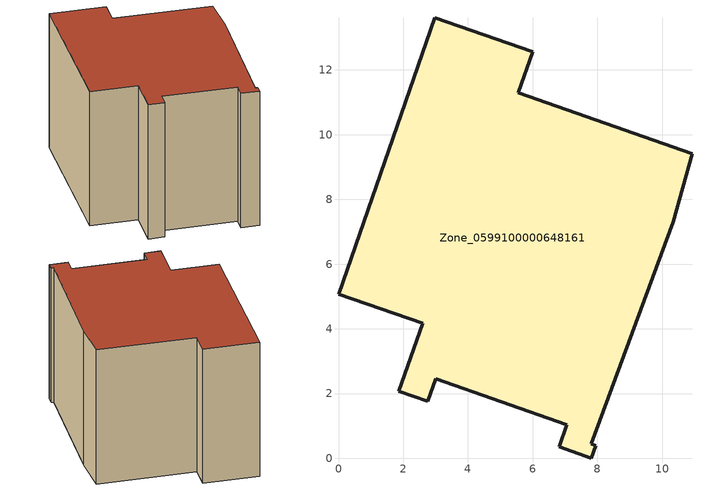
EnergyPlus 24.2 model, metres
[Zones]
Zone_0599100000648161
 floor ground (C_G): 3.01,2.45 2.76,1.76 1.87,2.07 2.6,4.17 0,5.07 2.97,13.61 6,12.56 5.56,11.29 10.93,9.41 10.35,7.31 7.81,0.45 7.96,0.39 7.82,0 6.82,0.35 7.06,1.04 z0
 wall outside (C_F): 2.6,4.17 1.87,2.07 2.76,1.76 3.01,2.45 7.06,1.04 6.82,0.35 7.82,0 7.96,0.39 7.81,0.45 10.35,7.31 10.93,9.41 5.56,11.29 6,12.56 2.97,13.61 0,5.07 2.6,4.17 z0:8.41
 roof outside (C_R): 7.81,0.45 10.35,7.31 10.93,9.41 5.56,11.29 6,12.56 2.97,13.61 0,5.07 2.6,4.17 1.87,2.07 2.76,1.76 3.01,2.45 7.06,1.04 6.82,0.35 7.82,0 7.96,0.39 z8.41
[BUILDING]
Pand.0599100000648161: North Axis=0; Terrain=City; Loads Convergence Tolerance Value=0.04; Temperature Convergence Tolerance Value=0.4; Solar Distribution=FullExterior; Maximum Number of Warmup Days=25; Minimum Number of Warmup Days=1
[Site:Location]
Rotterdam.The.Hague.AP_ZH_NLD Design_Conditions: Latitude=51.96; Longitude=4.45; Time Zone=1; Elevation=-4.5
[SITE:GROUNDTEMPERATURE:BUILDINGSURFACE]
18, 18, 18, 18, 18, 18, 18, 18, 18, 18, 18, 18
[MATERIAL] Thermal Absorptance=0.9; Solar Absorptance=0.7; Visible Absorptance=0.7
Name | Roughness | Thickness | Conductivity | Density | Specific Heat
G.TC.1992-2005 | MediumSmooth | 0.15 | 0.06 | 540 | 1210
F.TC.1992-2005 | Rough | 0.3 | 0.12 | 1920 | 840
R.TC.1992-2005 | MediumRough | 0.2 | 0.08 | 1500 | 1000
[CONSTRUCTION]
C_G: G.TC.1992-2005
C_F: F.TC.1992-2005
C_R: R.TC.1992-2005
[ZONE]
Zone_0599100000648161: Type=1; Multiplier=1; Ceiling Height=Autocalculate; Volume=Autocalculate; Floor Area=autocalculate; Part of Total Floor Area=Yes
[ZONEINFILTRATION:DESIGNFLOWRATE]
Infil_Zone_0599100000648161: Zone or ZoneList or Space or SpaceList=Zone_0599100000648161; Schedule=AlwaysOn; Design Flow Rate Calculation Method=Flow/Area; Flow Rate per Floor Area=0.0015; Constant Term Coefficient=1; Temperature Term Coefficient=0; Velocity Term Coefficient=0; Velocity Squared Term Coefficient=0
[HVACTEMPLATE:ZONE:IDEALLOADSAIRSYSTEM]
Zone_0599100000648161: Maximum Heating Supply Air Temperature=50; Minimum Cooling Supply Air Temperature=13; Maximum Heating Supply Air Humidity Ratio=0.0156; Minimum Cooling Supply Air Humidity Ratio=0.0077; Heating Limit=NoLimit; Cooling Limit=NoLimit; Dehumidification Control Type=ConstantSensibleHeatRatio; Cooling Sensible Heat Ratio=0.7; Dehumidification Setpoint=60; Humidification Control Type=None; Humidification Setpoint=30; Outdoor Air Method=None; Outdoor Air Flow Rate per Person=0.00944; Outdoor Air Flow Rate per Zone Floor Area=0; Outdoor Air Flow Rate per Zone=0; Demand Controlled Ventilation Type=None; Outdoor Air Economizer Type=NoEconomizer; Heat Recovery Type=None; Sensible Heat Recovery Effectiveness=0.7; Latent Heat Recovery Effectiveness=0.65
[ZONECONTROL:THERMOSTAT]
ThermostatControl_Zone_0599100000648161: Zone or ZoneList=Zone_0599100000648161; Control Type Schedule=DualSetpointControlType; Control 1=Thermostat_Zone_0599100000648161; Temperature Difference Between Cutout And Setpoint=0
[THERMOSTATSETPOINT:DUALSETPOINT]
Thermostat_Zone_0599100000648161: Heating Setpoint Temperature Schedule=HeatingSetpoint_Zone_0599100000648161; Cooling Setpoint Temperature Schedule=CoolingSetpoint_Zone_0599100000648161
[SCHEDULE:COMPACT]
HeatingSetpoint_Zone_0599100000648161: Through: 12/31, For: AllDays, Until: 24:00, 21
CoolingSetpoint_Zone_0599100000648161: Through: 12/31, For: AllDays, Until: 24:00, 24
DualSetpointControlType: Through: 12/31, For: AllDays, Until: 24:00, 4
AlwaysOn: Through: 12/31, For: AllDays, Until: 24:00, 1
